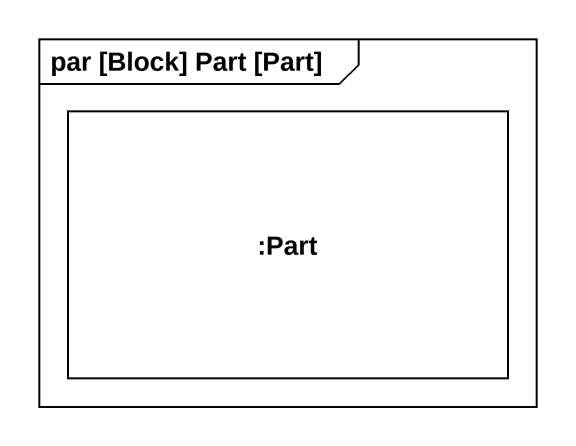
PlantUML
@startuml
mainframe par [Block] Part [Part]
rectangle ":Part" as Part
@enduml
